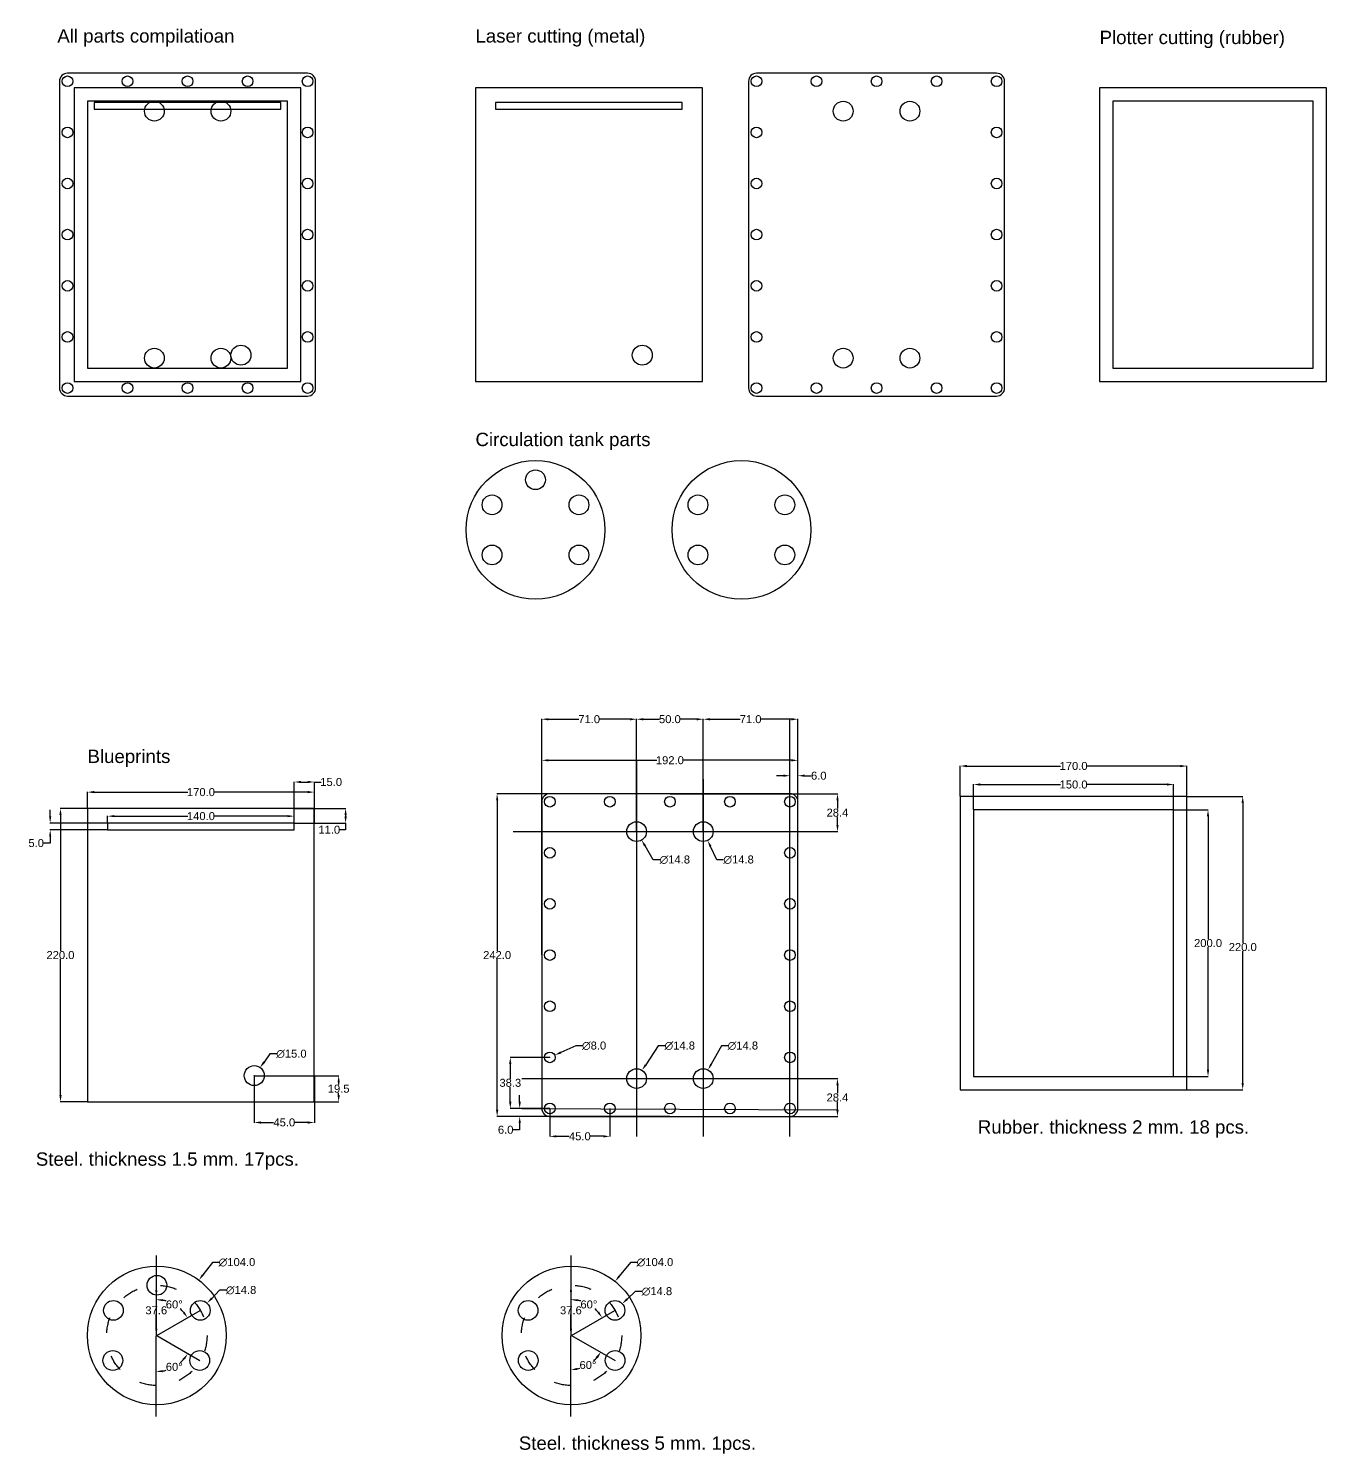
# Model space of a CAD drawing. Header units: inches. Extents: x 222 to 1195, y -660 to 410.
import ezdxf

# ---------------------------------------------------------------- set-up
doc = ezdxf.new("R2010")
doc.units = ezdxf.units.IN
doc.header["$MEASUREMENT"] = 0
doc.linetypes.add('ACAD_ISO03W100', pattern=[30, 12, -18])
doc.layers.add('main lines', color=7, linetype='Continuous', lineweight=30)
doc.layers.add('punk', color=7, linetype='ACAD_ISO03W100')
doc.styles.add('Annotative', font='Arial.ttf')
doc.styles.get("Standard").update_dxf_attribs({"font": 'Arial.ttf', "height": 0.5})
doc.dimstyles.get("Standard").update_dxf_attribs({"dimtxt": 6, "dimasz": 5, "dimexe": 0.18, "dimexo": 0.0625, "dimgap": 0.09, "dimtad": 0, "dimtih": 1, "dimtoh": 1, "dimdec": 1, "dimzin": 0, "dimdsep": 46, "dimtxsty": 'Annotative', "dimcen": 0.09, "dimadec": 0, "dimazin": 0, "dimtfac": 1, "dimtdec": 1, "dimtofl": 0, "dimtmove": 0, "dimatfit": 3, "dimfxl": 1, "dimtfillclr": 256, "dimtolj": 1, "dimtzin": 0, "dimarcsym": 0})

# ---------------------------------------------------------------- blocks, each defined once
blk = doc.blocks.new('*D33')
at = {"color": 0, "lineweight": -2, "transparency": 16777216}
for p, q in [((317.8, -532.3), (317.2, -532.3)), ((317.4, -537.3), (317.4, -548)), ((317.4, -564.9), (317.4, -554.2)), ((317.8, -569.9), (317.2, -569.9))]:
    blk.add_line(p, q, dxfattribs=at)
at = {"color": 0, "transparency": 16777216}
for points in [[(316.6, -537.3), (318.3, -537.3), (317.4, -532.3)], [(316.6, -564.9), (318.3, -564.9), (317.4, -569.9)]]:
    blk.add_solid(points, dxfattribs=at)
at = {"layer": 'Defpoints', "color": 0, "transparency": 16777216}
for p in [(317.9, -532.3), (317.4, -569.9), (317.9, -569.9)]:
    blk.add_point(p, dxfattribs=at)
at = {"color": 0, "transparency": 16777216, "insert": (317.4, -551.1), "char_height": 6, "attachment_point": 5, "style": 'Annotative'}
blk.add_mtext('\\A1;37.6', dxfattribs=at)
blk = doc.blocks.new('*D34')
at = {"color": 0, "lineweight": -2, "transparency": 16777216}
for start, end in [(73.8122, 79.2923), (40.5273, 48.5293)]:
    blk.add_arc((317.2, -570.3), 27.3, start, end, dxfattribs=at)
at = {"color": 0, "transparency": 16777216}
for points in [[(322.2, -544.3), (322.4, -542.7), (317.3, -543)], [(338.6, -552.1), (337.3, -553), (340.8, -556.6)]]:
    blk.add_solid(points, dxfattribs=at)
at = {"layer": 'Defpoints', "color": 0, "transparency": 16777216}
for p in [(317.4, -510.1), (334.8, -549.4), (350.4, -551.1), (317.9, -569.9), (317, -630.8)]:
    blk.add_point(p, dxfattribs=at)
at = {"color": 0, "transparency": 16777216, "insert": (330.9, -546.7), "char_height": 6, "attachment_point": 5, "style": 'Annotative'}
blk.add_mtext('\\A1;60°', dxfattribs=at)
blk = doc.blocks.new('*D41')
at = {"color": 0, "lineweight": -2, "transparency": 16777216}
for p, q in [((628.6, -532.3), (628.1, -532.3)), ((628.2, -537.3), (628.2, -548)), ((628.2, -564.9), (628.2, -554.2)), ((628.6, -569.9), (628.1, -569.9))]:
    blk.add_line(p, q, dxfattribs=at)
at = {"color": 0, "transparency": 16777216}
for points in [[(627.4, -537.3), (629.1, -537.3), (628.2, -532.3)], [(627.4, -564.9), (629.1, -564.9), (628.2, -569.9)]]:
    blk.add_solid(points, dxfattribs=at)
at = {"layer": 'Defpoints', "color": 0, "transparency": 16777216}
for p in [(628.7, -532.3), (628.2, -569.9), (628.7, -569.9)]:
    blk.add_point(p, dxfattribs=at)
at = {"color": 0, "transparency": 16777216, "insert": (628.2, -551.1), "char_height": 6, "attachment_point": 5, "style": 'Annotative'}
blk.add_mtext('\\A1;37.6', dxfattribs=at)
blk = doc.blocks.new('*D42')
at = {"color": 0, "lineweight": -2, "transparency": 16777216}
for start, end in [(73.8122, 79.2923), (40.5273, 48.5293)]:
    blk.add_arc((628, -570.3), 27.3, start, end, dxfattribs=at)
at = {"color": 0, "transparency": 16777216}
for points in [[(633, -544.3), (633.2, -542.7), (628.1, -543)], [(649.4, -552.1), (648.1, -553), (651.6, -556.6)]]:
    blk.add_solid(points, dxfattribs=at)
at = {"layer": 'Defpoints', "color": 0, "transparency": 16777216}
for p in [(628.2, -510.1), (645.6, -549.4), (661.3, -551.1), (628.7, -569.9), (627.9, -630.8)]:
    blk.add_point(p, dxfattribs=at)
at = {"color": 0, "transparency": 16777216, "insert": (641.7, -546.7), "char_height": 6, "attachment_point": 5, "style": 'Annotative'}
blk.add_mtext('\\A1;60°', dxfattribs=at)
blk = doc.blocks.new('*D43')
at = {"color": 0, "lineweight": -2, "transparency": 16777216}
for p, q in [((672.8, -515.1), (664.4, -525.5)), ((677.8, -515.1), (672.8, -515.1)), ((628.6, -569.9), (628.8, -569.9)), ((628.7, -570), (628.7, -569.8))]:
    blk.add_line(p, q, dxfattribs=at)
at = {"color": 0, "transparency": 16777216}
blk.add_solid([(663.8, -525), (665.1, -526), (661.3, -529.4)], dxfattribs=at)
at = {"layer": 'Defpoints', "color": 0, "transparency": 16777216}
for p in [(661.3, -529.4), (596.1, -610.4)]:
    blk.add_point(p, dxfattribs=at)
at = {"color": 0, "transparency": 16777216, "insert": (691.2, -515.1), "char_height": 6, "attachment_point": 5, "style": 'Annotative'}
blk.add_mtext('\\A1;∅104.0', dxfattribs=at)
blk = doc.blocks.new('*D44')
at = {"color": 0, "lineweight": -2, "transparency": 16777216}
for p, q in [((676.5, -536.9), (670.3, -542.7)), ((681.5, -536.9), (676.5, -536.9)), ((661.2, -551.1), (661.3, -551.1)), ((661.3, -551.2), (661.3, -551))]:
    blk.add_line(p, q, dxfattribs=at)
at = {"color": 0, "transparency": 16777216}
blk.add_solid([(669.8, -542), (670.9, -543.3), (666.7, -546.1)], dxfattribs=at)
at = {"layer": 'Defpoints', "color": 0, "transparency": 16777216}
for p in [(655.8, -556.1), (666.7, -546.1)]:
    blk.add_point(p, dxfattribs=at)
at = {"color": 0, "transparency": 16777216, "insert": (692.7, -536.9), "char_height": 6, "attachment_point": 5, "style": 'Annotative'}
blk.add_mtext('\\A1;∅14.8', dxfattribs=at)
blk = doc.blocks.new('*D45')
at = {"color": 0, "lineweight": -2, "transparency": 16777216}
for p, q in [((359.5, -515.1), (352.4, -524.5)), ((364.5, -515.1), (359.5, -515.1)), ((317.8, -569.9), (318, -569.9)), ((317.9, -570), (317.9, -569.8))]:
    blk.add_line(p, q, dxfattribs=at)
at = {"color": 0, "transparency": 16777216}
blk.add_solid([(351.7, -524), (353, -525), (349.3, -528.5)], dxfattribs=at)
at = {"layer": 'Defpoints', "color": 0, "transparency": 16777216}
for p in [(349.3, -528.5), (286.4, -611.3)]:
    blk.add_point(p, dxfattribs=at)
at = {"color": 0, "transparency": 16777216, "insert": (377.9, -515.1), "char_height": 6, "attachment_point": 5, "style": 'Annotative'}
blk.add_mtext('\\A1;∅104.0', dxfattribs=at)
blk = doc.blocks.new('*D46')
at = {"color": 0, "lineweight": -2, "transparency": 16777216}
for p, q in [((364.9, -536), (359, -542.1)), ((369.9, -536), (364.9, -536)), ((350.3, -551.1), (350.5, -551.1)), ((350.4, -551.2), (350.4, -551))]:
    blk.add_line(p, q, dxfattribs=at)
at = {"color": 0, "transparency": 16777216}
blk.add_solid([(358.4, -541.5), (359.6, -542.7), (355.5, -545.7)], dxfattribs=at)
at = {"layer": 'Defpoints', "color": 0, "transparency": 16777216}
for p in [(355.5, -545.7), (345.3, -556.5)]:
    blk.add_point(p, dxfattribs=at)
at = {"color": 0, "transparency": 16777216, "insert": (381, -536), "char_height": 6, "attachment_point": 5, "style": 'Annotative'}
blk.add_mtext('\\A1;∅14.8', dxfattribs=at)
blk = doc.blocks.new('*D49')
at = {"color": 0, "lineweight": -2, "transparency": 16777216}
for p, q in [((265.9, -174.6), (265.9, -162.3)), ((270.9, -162.5), (341, -162.5)), ((430.9, -162.5), (360.8, -162.5)), ((435.9, -174.6), (435.9, -162.3))]:
    blk.add_line(p, q, dxfattribs=at)
at = {"color": 0, "transparency": 16777216}
for points in [[(270.9, -161.6), (270.9, -163.3), (265.9, -162.5)], [(430.9, -161.6), (430.9, -163.3), (435.9, -162.5)]]:
    blk.add_solid(points, dxfattribs=at)
at = {"layer": 'Defpoints', "color": 0, "transparency": 16777216}
for p in [(435.9, -162.5), (265.9, -174.7), (435.9, -174.7)]:
    blk.add_point(p, dxfattribs=at)
at = {"color": 0, "transparency": 16777216, "insert": (350.9, -162.5), "char_height": 6, "attachment_point": 5, "style": 'Annotative'}
blk.add_mtext('\\A1;170.0', dxfattribs=at)
blk = doc.blocks.new('*D50')
at = {"color": 0, "lineweight": -2, "transparency": 16777216}
for p, q in [((265.8, -174.7), (245.5, -174.7)), ((245.6, -179.7), (245.6, -281.5)), ((245.6, -389.7), (245.6, -287.8)), ((265.8, -394.7), (245.5, -394.7))]:
    blk.add_line(p, q, dxfattribs=at)
at = {"color": 0, "transparency": 16777216}
for points in [[(244.8, -179.7), (246.5, -179.7), (245.6, -174.7)], [(244.8, -389.7), (246.5, -389.7), (245.6, -394.7)]]:
    blk.add_solid(points, dxfattribs=at)
at = {"layer": 'Defpoints', "color": 0, "transparency": 16777216}
for p in [(245.6, -174.7), (265.9, -174.7), (265.9, -394.7)]:
    blk.add_point(p, dxfattribs=at)
at = {"color": 0, "transparency": 16777216, "insert": (245.6, -284.7), "char_height": 6, "attachment_point": 5, "style": 'Annotative'}
blk.add_mtext('\\A1;220.0', dxfattribs=at)
blk = doc.blocks.new('*D51')
at = {"color": 0, "lineweight": -2, "transparency": 16777216}
for p, q in [((280.9, -185.6), (280.9, -180.3)), ((285.9, -180.5), (341, -180.5)), ((415.9, -180.5), (360.8, -180.5)), ((420.9, -185.6), (420.9, -180.3))]:
    blk.add_line(p, q, dxfattribs=at)
at = {"color": 0, "transparency": 16777216}
for points in [[(285.9, -179.7), (285.9, -181.3), (280.9, -180.5)], [(415.9, -179.7), (415.9, -181.3), (420.9, -180.5)]]:
    blk.add_solid(points, dxfattribs=at)
at = {"layer": 'Defpoints', "color": 0, "transparency": 16777216}
for p in [(420.9, -180.5), (280.9, -185.7), (420.9, -185.7)]:
    blk.add_point(p, dxfattribs=at)
at = {"color": 0, "transparency": 16777216, "insert": (350.9, -180.5), "char_height": 6, "attachment_point": 5, "style": 'Annotative'}
blk.add_mtext('\\A1;140.0', dxfattribs=at)
blk = doc.blocks.new('*D52')
at = {"color": 0, "lineweight": -2, "transparency": 16777216}
for p, q in [((237.9, -180.7), (237.9, -175.7)), ((280.8, -185.7), (237.7, -185.7)), ((280.8, -190.7), (237.7, -190.7)), ((237.9, -200.7), (232.9, -200.7)), ((237.9, -195.7), (237.9, -200.7))]:
    blk.add_line(p, q, dxfattribs=at)
at = {"color": 0, "transparency": 16777216}
for points in [[(237.1, -180.7), (238.7, -180.7), (237.9, -185.7)], [(237.1, -195.7), (238.7, -195.7), (237.9, -190.7)]]:
    blk.add_solid(points, dxfattribs=at)
at = {"layer": 'Defpoints', "color": 0, "transparency": 16777216}
for p in [(237.9, -190.7), (280.9, -185.7), (280.9, -190.7)]:
    blk.add_point(p, dxfattribs=at)
at = {"color": 0, "transparency": 16777216, "insert": (227.4, -200.7), "char_height": 6, "attachment_point": 5, "style": 'Annotative'}
blk.add_mtext('\\A1;5.0', dxfattribs=at)
blk = doc.blocks.new('*D53')
at = {"color": 0, "lineweight": -2, "transparency": 16777216}
for p, q in [((420.9, -185.6), (420.9, -154.7)), ((425.9, -154.9), (430.9, -154.9)), ((435.9, -185.6), (435.9, -154.7)), ((435.9, -154.9), (440.9, -154.9))]:
    blk.add_line(p, q, dxfattribs=at)
at = {"color": 0, "transparency": 16777216}
for points in [[(425.9, -154), (425.9, -155.7), (420.9, -154.9)], [(430.9, -154), (430.9, -155.7), (435.9, -154.9)]]:
    blk.add_solid(points, dxfattribs=at)
at = {"layer": 'Defpoints', "color": 0, "transparency": 16777216}
for p in [(435.9, -154.9), (420.9, -185.7), (435.9, -185.7)]:
    blk.add_point(p, dxfattribs=at)
at = {"color": 0, "transparency": 16777216, "insert": (448.5, -154.9), "char_height": 6, "attachment_point": 5, "style": 'Annotative'}
blk.add_mtext('\\A1;15.0', dxfattribs=at)
blk = doc.blocks.new('*D54')
at = {"color": 0, "lineweight": -2, "transparency": 16777216}
for p, q in [((420.9, -174.7), (459.5, -174.7)), ((459.3, -179.7), (459.3, -180.7)), ((420.9, -185.7), (459.5, -185.7)), ((459.3, -190.7), (454.3, -190.7)), ((459.3, -185.7), (459.3, -190.7))]:
    blk.add_line(p, q, dxfattribs=at)
at = {"color": 0, "transparency": 16777216}
for points in [[(458.5, -179.7), (460.2, -179.7), (459.3, -174.7)], [(458.5, -180.7), (460.2, -180.7), (459.3, -185.7)]]:
    blk.add_solid(points, dxfattribs=at)
at = {"layer": 'Defpoints', "color": 0, "transparency": 16777216}
for p in [(420.9, -174.7), (420.9, -185.7), (459.3, -185.7)]:
    blk.add_point(p, dxfattribs=at)
at = {"color": 0, "transparency": 16777216, "insert": (447.1, -190.7), "char_height": 6, "attachment_point": 5, "style": 'Annotative'}
blk.add_mtext('\\A1;11.0', dxfattribs=at)
blk = doc.blocks.new('*D55')
at = {"color": 0, "lineweight": -2, "transparency": 16777216}
for p, q in [((402.6, -358.8), (398.2, -364.9)), ((407.6, -358.8), (402.6, -358.8)), ((390.8, -375.1), (391, -375.1)), ((390.9, -375.2), (390.9, -375))]:
    blk.add_line(p, q, dxfattribs=at)
at = {"color": 0, "transparency": 16777216}
blk.add_solid([(397.5, -364.4), (398.9, -365.4), (395.3, -369)], dxfattribs=at)
at = {"layer": 'Defpoints', "color": 0, "transparency": 16777216}
for p in [(395.3, -369), (386.5, -381.2)]:
    blk.add_point(p, dxfattribs=at)
at = {"color": 0, "transparency": 16777216, "insert": (418.7, -358.8), "char_height": 6, "attachment_point": 5, "style": 'Annotative'}
blk.add_mtext('\\A1;∅15.0', dxfattribs=at)
blk = doc.blocks.new('*D56')
at = {"color": 0, "lineweight": -2, "transparency": 16777216}
for p, q in [((390.9, -375.2), (454.3, -375.2)), ((454.1, -380.2), (454.1, -381.8)), ((390.9, -394.7), (454.3, -394.7)), ((454.1, -389.7), (454.1, -388))]:
    blk.add_line(p, q, dxfattribs=at)
at = {"color": 0, "transparency": 16777216}
for points in [[(453.3, -380.2), (455, -380.2), (454.1, -375.2)], [(453.3, -389.7), (455, -389.7), (454.1, -394.7)]]:
    blk.add_solid(points, dxfattribs=at)
at = {"layer": 'Defpoints', "color": 0, "transparency": 16777216}
for p in [(390.9, -375.2), (390.9, -394.7), (454.1, -394.7)]:
    blk.add_point(p, dxfattribs=at)
at = {"color": 0, "transparency": 16777216, "insert": (454.1, -384.9), "char_height": 6, "attachment_point": 5, "style": 'Annotative'}
blk.add_mtext('\\A1;19.5', dxfattribs=at)
blk = doc.blocks.new('*D57')
at = {"color": 0, "lineweight": -2, "transparency": 16777216}
for p, q in [((390.9, -375.2), (390.9, -410.4)), ((435.9, -375.2), (435.9, -410.4)), ((395.9, -410.2), (405.4, -410.2)), ((430.9, -410.2), (421.4, -410.2))]:
    blk.add_line(p, q, dxfattribs=at)
at = {"color": 0, "transparency": 16777216}
for points in [[(395.9, -409.4), (395.9, -411.1), (390.9, -410.2)], [(430.9, -409.4), (430.9, -411.1), (435.9, -410.2)]]:
    blk.add_solid(points, dxfattribs=at)
at = {"layer": 'Defpoints', "color": 0, "transparency": 16777216}
for p in [(390.9, -375.2), (435.9, -375.2), (435.9, -410.2)]:
    blk.add_point(p, dxfattribs=at)
at = {"color": 0, "transparency": 16777216, "insert": (413.4, -410.2), "char_height": 6, "attachment_point": 5, "style": 'Annotative'}
blk.add_mtext('\\A1;45.0', dxfattribs=at)
blk = doc.blocks.new('*D58')
at = {"color": 0, "lineweight": -2, "transparency": 16777216}
for p, q in [((606.4, -284.6), (606.4, -138.5)), ((611.4, -138.6), (692.5, -138.6)), ((793.4, -138.6), (712.3, -138.6)), ((798.4, -284.6), (798.4, -138.5))]:
    blk.add_line(p, q, dxfattribs=at)
at = {"color": 0, "transparency": 16777216}
for points in [[(611.4, -137.8), (611.4, -139.5), (606.4, -138.6)], [(793.4, -137.8), (793.4, -139.5), (798.4, -138.6)]]:
    blk.add_solid(points, dxfattribs=at)
at = {"layer": 'Defpoints', "color": 0, "transparency": 16777216}
for p in [(798.4, -138.6), (606.4, -284.7), (798.4, -284.7)]:
    blk.add_point(p, dxfattribs=at)
at = {"color": 0, "transparency": 16777216, "insert": (702.4, -138.6), "char_height": 6, "attachment_point": 5, "style": 'Annotative'}
blk.add_mtext('\\A1;192.0', dxfattribs=at)
blk = doc.blocks.new('*D59')
at = {"color": 0, "lineweight": -2, "transparency": 16777216}
for p, q in [((702.4, -163.7), (572.7, -163.7)), ((572.9, -168.7), (572.9, -281.5)), ((572.9, -400.7), (572.9, -287.8)), ((702.4, -405.7), (572.7, -405.7))]:
    blk.add_line(p, q, dxfattribs=at)
at = {"color": 0, "transparency": 16777216}
for points in [[(572.1, -168.7), (573.8, -168.7), (572.9, -163.7)], [(572.1, -400.7), (573.8, -400.7), (572.9, -405.7)]]:
    blk.add_solid(points, dxfattribs=at)
at = {"layer": 'Defpoints', "color": 0, "transparency": 16777216}
for p in [(572.9, -163.7), (702.4, -163.7), (702.4, -405.7)]:
    blk.add_point(p, dxfattribs=at)
at = {"color": 0, "transparency": 16777216, "insert": (572.9, -284.7), "char_height": 6, "attachment_point": 5, "style": 'Annotative'}
blk.add_mtext('\\A1;242.0', dxfattribs=at)
blk = doc.blocks.new('*D60')
at = {"color": 0, "lineweight": -2, "transparency": 16777216}
for p, q in [((693.7, -352.7), (684.3, -366.9)), ((698.7, -352.7), (693.7, -352.7)), ((677.4, -377.4), (677.4, -377.2)), ((677.4, -377.3), (677.5, -377.3))]:
    blk.add_line(p, q, dxfattribs=at)
at = {"color": 0, "transparency": 16777216}
blk.add_solid([(683.6, -366.5), (685, -367.4), (681.5, -371.1)], dxfattribs=at)
at = {"layer": 'Defpoints', "color": 0, "transparency": 16777216}
for p in [(681.5, -371.1), (673.4, -383.4)]:
    blk.add_point(p, dxfattribs=at)
at = {"color": 0, "transparency": 16777216, "insert": (709.8, -352.7), "char_height": 6, "attachment_point": 5, "style": 'Annotative'}
blk.add_mtext('\\A1;∅14.8', dxfattribs=at)
blk = doc.blocks.new('*D61')
at = {"color": 0, "lineweight": -2, "transparency": 16777216}
for p, q in [((702.5, -163.7), (828.2, -163.7)), ((828, -168.7), (828, -174.7)), ((828, -187.1), (828, -181)), ((702.5, -192.1), (828.2, -192.1))]:
    blk.add_line(p, q, dxfattribs=at)
at = {"color": 0, "transparency": 16777216}
for points in [[(827.2, -168.7), (828.9, -168.7), (828, -163.7)], [(827.2, -187.1), (828.9, -187.1), (828, -192.1)]]:
    blk.add_solid(points, dxfattribs=at)
at = {"layer": 'Defpoints', "color": 0, "transparency": 16777216}
for p in [(702.4, -163.7), (702.4, -192.1), (828, -192.1)]:
    blk.add_point(p, dxfattribs=at)
at = {"color": 0, "transparency": 16777216, "insert": (828, -177.9), "char_height": 6, "attachment_point": 5, "style": 'Annotative'}
blk.add_mtext('\\A1;28.4', dxfattribs=at)
blk = doc.blocks.new('*D62')
at = {"color": 0, "lineweight": -2, "transparency": 16777216}
for p, q in [((727.5, -377.3), (828.2, -377.3)), ((828, -382.3), (828, -388.3)), ((828, -400.7), (828, -394.6)), ((727.5, -405.7), (828.2, -405.7))]:
    blk.add_line(p, q, dxfattribs=at)
at = {"color": 0, "transparency": 16777216}
for points in [[(827.2, -382.3), (828.9, -382.3), (828, -377.3)], [(827.2, -400.7), (828.9, -400.7), (828, -405.7)]]:
    blk.add_solid(points, dxfattribs=at)
at = {"layer": 'Defpoints', "color": 0, "transparency": 16777216}
for p in [(727.4, -377.3), (727.4, -405.7), (828, -405.7)]:
    blk.add_point(p, dxfattribs=at)
at = {"color": 0, "transparency": 16777216, "insert": (828, -391.5), "char_height": 6, "attachment_point": 5, "style": 'Annotative'}
blk.add_mtext('\\A1;28.4', dxfattribs=at)
blk = doc.blocks.new('*D63')
at = {"color": 0, "lineweight": -2, "transparency": 16777216}
for p, q in [((727.4, -192), (727.4, -107.6)), ((732.4, -107.8), (755.1, -107.8)), ((793.4, -107.8), (770.8, -107.8)), ((798.4, -192), (798.4, -107.6))]:
    blk.add_line(p, q, dxfattribs=at)
at = {"color": 0, "transparency": 16777216}
for points in [[(732.4, -107), (732.4, -108.7), (727.4, -107.8)], [(793.4, -107), (793.4, -108.7), (798.4, -107.8)]]:
    blk.add_solid(points, dxfattribs=at)
at = {"layer": 'Defpoints', "color": 0, "transparency": 16777216}
for p in [(798.4, -107.8), (727.4, -192.1), (798.4, -192.1)]:
    blk.add_point(p, dxfattribs=at)
at = {"color": 0, "transparency": 16777216, "insert": (762.9, -107.8), "char_height": 6, "attachment_point": 5, "style": 'Annotative'}
blk.add_mtext('\\A1;71.0', dxfattribs=at)
blk = doc.blocks.new('*D64')
at = {"color": 0, "lineweight": -2, "transparency": 16777216}
for p, q in [((677.4, -192), (677.4, -107.6)), ((682.4, -107.8), (694.6, -107.8)), ((722.4, -107.8), (710.3, -107.8)), ((727.4, -192), (727.4, -107.6))]:
    blk.add_line(p, q, dxfattribs=at)
at = {"color": 0, "transparency": 16777216}
for points in [[(682.4, -107), (682.4, -108.7), (677.4, -107.8)], [(722.4, -107), (722.4, -108.7), (727.4, -107.8)]]:
    blk.add_solid(points, dxfattribs=at)
at = {"layer": 'Defpoints', "color": 0, "transparency": 16777216}
for p in [(727.4, -107.8), (677.4, -192.1), (727.4, -192.1)]:
    blk.add_point(p, dxfattribs=at)
at = {"color": 0, "transparency": 16777216, "insert": (702.4, -107.8), "char_height": 6, "attachment_point": 5, "style": 'Annotative'}
blk.add_mtext('\\A1;50.0', dxfattribs=at)
blk = doc.blocks.new('*D66')
at = {"color": 0, "lineweight": -2, "transparency": 16777216}
for p, q in [((606.4, -169.6), (606.4, -107.6)), ((611.4, -107.8), (634.1, -107.8)), ((672.4, -107.8), (649.8, -107.8)), ((677.4, -169.6), (677.4, -107.6))]:
    blk.add_line(p, q, dxfattribs=at)
at = {"color": 0, "transparency": 16777216}
for points in [[(611.4, -107), (611.4, -108.7), (606.4, -107.8)], [(672.4, -107), (672.4, -108.7), (677.4, -107.8)]]:
    blk.add_solid(points, dxfattribs=at)
at = {"layer": 'Defpoints', "color": 0, "transparency": 16777216}
for p in [(677.4, -107.8), (606.4, -169.7), (677.4, -169.7)]:
    blk.add_point(p, dxfattribs=at)
at = {"color": 0, "transparency": 16777216, "insert": (641.9, -107.8), "char_height": 6, "attachment_point": 5, "style": 'Annotative'}
blk.add_mtext('\\A1;71.0', dxfattribs=at)
blk = doc.blocks.new('*D67')
at = {"color": 0, "lineweight": -2, "transparency": 16777216}
for p, q in [((741, -352.7), (733.4, -366.4)), ((746, -352.7), (741, -352.7)), ((727.3, -377.3), (727.5, -377.3)), ((727.4, -377.4), (727.4, -377.2))]:
    blk.add_line(p, q, dxfattribs=at)
at = {"color": 0, "transparency": 16777216}
blk.add_solid([(732.7, -366), (734.1, -366.8), (731, -370.8)], dxfattribs=at)
at = {"layer": 'Defpoints', "color": 0, "transparency": 16777216}
for p in [(731, -370.8), (723.9, -383.8)]:
    blk.add_point(p, dxfattribs=at)
at = {"color": 0, "transparency": 16777216, "insert": (757.1, -352.7), "char_height": 6, "attachment_point": 5, "style": 'Annotative'}
blk.add_mtext('\\A1;∅14.8', dxfattribs=at)
blk = doc.blocks.new('*D68')
at = {"color": 0, "lineweight": -2, "transparency": 16777216}
for p, q in [((677.4, -192.2), (677.4, -192)), ((677.4, -192.1), (677.5, -192.1)), ((689.9, -213.2), (683.8, -202.7)), ((694.9, -213.2), (689.9, -213.2))]:
    blk.add_line(p, q, dxfattribs=at)
at = {"color": 0, "transparency": 16777216}
blk.add_solid([(684.5, -202.3), (683, -203.2), (681.2, -198.4)], dxfattribs=at)
at = {"layer": 'Defpoints', "color": 0, "transparency": 16777216}
for p in [(673.7, -185.7), (681.2, -198.4)]:
    blk.add_point(p, dxfattribs=at)
at = {"color": 0, "transparency": 16777216, "insert": (706.1, -213.2), "char_height": 6, "attachment_point": 5, "style": 'Annotative'}
blk.add_mtext('\\A1;∅14.8', dxfattribs=at)
blk = doc.blocks.new('*D69')
at = {"color": 0, "lineweight": -2, "transparency": 16777216}
for p, q in [((727.3, -192.1), (727.5, -192.1)), ((727.4, -192.2), (727.4, -192)), ((737.7, -213.2), (732.9, -203.2)), ((742.7, -213.2), (737.7, -213.2))]:
    blk.add_line(p, q, dxfattribs=at)
at = {"color": 0, "transparency": 16777216}
blk.add_solid([(733.6, -202.8), (732.1, -203.6), (730.7, -198.7)], dxfattribs=at)
at = {"layer": 'Defpoints', "color": 0, "transparency": 16777216}
for p in [(724.2, -185.4), (730.7, -198.7)]:
    blk.add_point(p, dxfattribs=at)
at = {"color": 0, "transparency": 16777216, "insert": (753.9, -213.2), "char_height": 6, "attachment_point": 5, "style": 'Annotative'}
blk.add_mtext('\\A1;∅14.8', dxfattribs=at)
blk = doc.blocks.new('*D70')
at = {"color": 0, "lineweight": -2, "transparency": 16777216}
for p, q in [((589.8, -394.7), (589.8, -389.7)), ((612.4, -399.7), (589.7, -399.7)), ((612.4, -405.7), (589.7, -405.7)), ((589.8, -415.7), (584.8, -415.7)), ((589.8, -410.7), (589.8, -415.7))]:
    blk.add_line(p, q, dxfattribs=at)
at = {"color": 0, "transparency": 16777216}
for points in [[(589, -394.7), (590.7, -394.7), (589.8, -399.7)], [(589, -410.7), (590.7, -410.7), (589.8, -405.7)]]:
    blk.add_solid(points, dxfattribs=at)
at = {"layer": 'Defpoints', "color": 0, "transparency": 16777216}
for p in [(589.8, -405.7), (612.4, -399.7), (612.4, -405.7)]:
    blk.add_point(p, dxfattribs=at)
at = {"color": 0, "transparency": 16777216, "insert": (579.3, -415.7), "char_height": 6, "attachment_point": 5, "style": 'Annotative'}
blk.add_mtext('\\A1;6.0', dxfattribs=at)
blk = doc.blocks.new('*D71')
at = {"color": 0, "lineweight": -2, "transparency": 16777216}
for p, q in [((787.4, -150.2), (782.4, -150.2)), ((792.4, -169.6), (792.4, -150)), ((798.4, -169.6), (798.4, -150)), ((803.4, -150.2), (808.4, -150.2))]:
    blk.add_line(p, q, dxfattribs=at)
at = {"color": 0, "transparency": 16777216}
for points in [[(787.4, -149.3), (787.4, -151), (792.4, -150.2)], [(803.4, -149.3), (803.4, -151), (798.4, -150.2)]]:
    blk.add_solid(points, dxfattribs=at)
at = {"layer": 'Defpoints', "color": 0, "transparency": 16777216}
for p in [(798.4, -150.2), (792.4, -169.7), (798.4, -169.7)]:
    blk.add_point(p, dxfattribs=at)
at = {"color": 0, "transparency": 16777216, "insert": (814, -150.2), "char_height": 6, "attachment_point": 5, "style": 'Annotative'}
blk.add_mtext('\\A1;6.0', dxfattribs=at)
blk = doc.blocks.new('*D72')
at = {"color": 0, "lineweight": -2, "transparency": 16777216}
for p, q in [((612.4, -399.7), (612.4, -420.8)), ((657.4, -399.7), (657.4, -420.8)), ((617.4, -420.6), (626.9, -420.6)), ((652.4, -420.6), (642.9, -420.6))]:
    blk.add_line(p, q, dxfattribs=at)
at = {"color": 0, "transparency": 16777216}
for points in [[(617.4, -419.8), (617.4, -421.5), (612.4, -420.6)], [(652.4, -419.8), (652.4, -421.5), (657.4, -420.6)]]:
    blk.add_solid(points, dxfattribs=at)
at = {"layer": 'Defpoints', "color": 0, "transparency": 16777216}
for p in [(612.4, -399.7), (657.4, -399.7), (657.4, -420.6)]:
    blk.add_point(p, dxfattribs=at)
at = {"color": 0, "transparency": 16777216, "insert": (634.9, -420.6), "char_height": 6, "attachment_point": 5, "style": 'Annotative'}
blk.add_mtext('\\A1;45.0', dxfattribs=at)
blk = doc.blocks.new('*D73')
at = {"color": 0, "lineweight": -2, "transparency": 16777216}
for p, q in [((612.4, -361.4), (582.6, -361.4)), ((582.8, -366.4), (582.8, -377.4)), ((582.8, -394.7), (582.8, -383.7)), ((612.4, -399.7), (582.6, -399.7))]:
    blk.add_line(p, q, dxfattribs=at)
at = {"color": 0, "transparency": 16777216}
for points in [[(581.9, -366.4), (583.6, -366.4), (582.8, -361.4)], [(581.9, -394.7), (583.6, -394.7), (582.8, -399.7)]]:
    blk.add_solid(points, dxfattribs=at)
at = {"layer": 'Defpoints', "color": 0, "transparency": 16777216}
for p in [(582.8, -361.4), (612.4, -361.4), (612.4, -399.7)]:
    blk.add_point(p, dxfattribs=at)
at = {"color": 0, "transparency": 16777216, "insert": (582.8, -380.5), "char_height": 6, "attachment_point": 5, "style": 'Annotative'}
blk.add_mtext('\\A1;38.3', dxfattribs=at)
blk = doc.blocks.new('*D74')
at = {"color": 0, "lineweight": -2, "transparency": 16777216}
for p, q in [((920, -165.6), (920, -142.8)), ((925, -142.9), (995.1, -142.9)), ((1085, -142.9), (1014.9, -142.9)), ((1090, -165.6), (1090, -142.8))]:
    blk.add_line(p, q, dxfattribs=at)
at = {"color": 0, "transparency": 16777216}
for points in [[(925, -142.1), (925, -143.8), (920, -142.9)], [(1085, -142.1), (1085, -143.8), (1090, -142.9)]]:
    blk.add_solid(points, dxfattribs=at)
at = {"layer": 'Defpoints', "color": 0, "transparency": 16777216}
for p in [(1090, -142.9), (920, -165.7), (1090, -165.7)]:
    blk.add_point(p, dxfattribs=at)
at = {"color": 0, "transparency": 16777216, "insert": (1005, -142.9), "char_height": 6, "attachment_point": 5, "style": 'Annotative'}
blk.add_mtext('\\A1;170.0', dxfattribs=at)
blk = doc.blocks.new('*D75')
at = {"color": 0, "lineweight": -2, "transparency": 16777216}
for p, q in [((930, -175.6), (930, -156.6)), ((935, -156.8), (995.1, -156.8)), ((1075, -156.8), (1014.9, -156.8)), ((1080, -175.6), (1080, -156.6))]:
    blk.add_line(p, q, dxfattribs=at)
at = {"color": 0, "transparency": 16777216}
for points in [[(935, -155.9), (935, -157.6), (930, -156.8)], [(1075, -155.9), (1075, -157.6), (1080, -156.8)]]:
    blk.add_solid(points, dxfattribs=at)
at = {"layer": 'Defpoints', "color": 0, "transparency": 16777216}
for p in [(1080, -156.8), (930, -175.7), (1080, -175.7)]:
    blk.add_point(p, dxfattribs=at)
at = {"color": 0, "transparency": 16777216, "insert": (1005, -156.8), "char_height": 6, "attachment_point": 5, "style": 'Annotative'}
blk.add_mtext('\\A1;150.0', dxfattribs=at)
blk = doc.blocks.new('*D76')
at = {"color": 0, "lineweight": -2, "transparency": 16777216}
for p, q in [((1090.1, -165.7), (1131.9, -165.7)), ((1131.8, -170.7), (1131.8, -275.6)), ((1131.8, -380.7), (1131.8, -281.8)), ((1090.1, -385.7), (1131.9, -385.7))]:
    blk.add_line(p, q, dxfattribs=at)
at = {"color": 0, "transparency": 16777216}
for points in [[(1130.9, -170.7), (1132.6, -170.7), (1131.8, -165.7)], [(1130.9, -380.7), (1132.6, -380.7), (1131.8, -385.7)]]:
    blk.add_solid(points, dxfattribs=at)
at = {"layer": 'Defpoints', "color": 0, "transparency": 16777216}
for p in [(1090, -165.7), (1090, -385.7), (1131.8, -385.7)]:
    blk.add_point(p, dxfattribs=at)
at = {"color": 0, "transparency": 16777216, "insert": (1131.8, -278.7), "char_height": 6, "attachment_point": 5, "style": 'Annotative'}
blk.add_mtext('\\A1;220.0', dxfattribs=at)
blk = doc.blocks.new('*D77')
at = {"color": 0, "lineweight": -2, "transparency": 16777216}
for p, q in [((1080.1, -175.7), (1105.9, -175.7)), ((1105.8, -180.7), (1105.8, -272.5)), ((1105.8, -370.7), (1105.8, -278.8)), ((1080.1, -375.7), (1105.9, -375.7))]:
    blk.add_line(p, q, dxfattribs=at)
at = {"color": 0, "transparency": 16777216}
for points in [[(1104.9, -180.7), (1106.6, -180.7), (1105.8, -175.7)], [(1104.9, -370.7), (1106.6, -370.7), (1105.8, -375.7)]]:
    blk.add_solid(points, dxfattribs=at)
at = {"layer": 'Defpoints', "color": 0, "transparency": 16777216}
for p in [(1080, -175.7), (1080, -375.7), (1105.8, -375.7)]:
    blk.add_point(p, dxfattribs=at)
at = {"color": 0, "transparency": 16777216, "insert": (1105.8, -275.7), "char_height": 6, "attachment_point": 5, "style": 'Annotative'}
blk.add_mtext('\\A1;200.0', dxfattribs=at)
blk = doc.blocks.new('*D81')
at = {"color": 0, "lineweight": -2, "transparency": 16777216}
for p, q in [((631.8, -352.7), (620.6, -357.7)), ((636.8, -352.7), (631.8, -352.7)), ((612.3, -361.4), (612.5, -361.4)), ((612.4, -361.5), (612.4, -361.3))]:
    blk.add_line(p, q, dxfattribs=at)
at = {"color": 0, "transparency": 16777216}
blk.add_solid([(620.3, -356.9), (621, -358.5), (616.1, -359.7)], dxfattribs=at)
at = {"layer": 'Defpoints', "color": 0, "transparency": 16777216}
for p in [(608.8, -363), (616.1, -359.7)]:
    blk.add_point(p, dxfattribs=at)
at = {"color": 0, "transparency": 16777216, "insert": (645.6, -352.7), "char_height": 6, "attachment_point": 5, "style": 'Annotative'}
blk.add_mtext('\\A1;∅8.0', dxfattribs=at)
blk = doc.blocks.new('*D82')
at = {"color": 0, "lineweight": -2, "transparency": 16777216}
for start, end in [(311.0704, 319.2582), (280.2096, 286.039)]:
    blk.add_arc((317.2, -569.5), 27.6, start, end, dxfattribs=at)
at = {"color": 0, "transparency": 16777216}
for points in [[(337.5, -587.1), (338.8, -588), (341.1, -583.5)], [(322.2, -597.5), (322.1, -595.9), (317.1, -597.1)]]:
    blk.add_solid(points, dxfattribs=at)
at = {"layer": 'Defpoints', "color": 0, "transparency": 16777216}
for p in [(317.4, -510.1), (317.9, -569.9), (326.6, -595.5), (350, -588.7), (317, -630.8)]:
    blk.add_point(p, dxfattribs=at)
at = {"color": 0, "transparency": 16777216, "insert": (330.9, -593.5), "char_height": 6, "attachment_point": 5, "style": 'Annotative'}
blk.add_mtext('\\A1;60°', dxfattribs=at)
blk = doc.blocks.new('*D83')
at = {"color": 0, "lineweight": -2, "transparency": 16777216}
for start, end in [(311.8277, 319.0478), (280.8403, 285.437)]:
    blk.add_arc((628, -569.5), 26, start, end, dxfattribs=at)
at = {"color": 0, "transparency": 16777216}
for points in [[(647, -586.1), (648.4, -587.1), (650.6, -582.5)], [(633, -595.9), (632.9, -594.3), (628, -595.6)]]:
    blk.add_solid(points, dxfattribs=at)
at = {"layer": 'Defpoints', "color": 0, "transparency": 16777216}
for p in [(628.2, -510.1), (628.7, -569.9), (636.9, -594), (661.3, -588.7), (627.9, -630.8)]:
    blk.add_point(p, dxfattribs=at)
at = {"color": 0, "transparency": 16777216, "insert": (641, -592.1), "char_height": 6, "attachment_point": 5, "style": 'Annotative'}
blk.add_mtext('\\A1;60°', dxfattribs=at)

msp = doc.modelspace()

# ---------------------------------------------------------------- linework, layer by layer
for p, q in [((792.43, -420.63), (792.43, -108.2)), ((677.44, -138.64), (677.44, -420.63)), ((727.43, -152.69), (727.43, -420.63)), ((585.03, -192.07), (828.03, -192.07)), ((591.45, -377.27), (828.03, -377.27)), ((591.45, -399.67), (828.03, -400.67)), ((317.42, -510.07), (317.04, -630.76)), ((628.24, -510.07), (627.86, -630.76)), ((317.88, -569.9), (350.44, -551.1)), ((628.69, -569.9), (661.26, -551.1)), ((317.88, -569.9), (349.98, -588.7)), ((628.69, -569.9), (661.28, -588.66))]:
    msp.add_line(p, q)
for points in [[(250.88, 134.57), (430.88, 134.57, 0.4142136), (436.88, 140.57), (436.88, 370.57, 0.4142136), (430.88, 376.57), (250.88, 376.57, 0.4142136), (244.88, 370.57), (244.88, 140.57, 0.4142136)], [(767.34, 134.57), (947.34, 134.57, 0.4142136), (953.34, 140.57), (953.34, 370.57, 0.4142136), (947.34, 376.57), (767.34, 376.57, 0.4142136), (761.34, 370.57), (761.34, 140.57, 0.4142136)]]:
    msp.add_lwpolyline(points, format="xyb", close=True)
for points in [[(255.88, 145.57), (425.88, 145.57), (425.88, 365.57), (255.88, 365.57)], [(556.73, 145.57), (726.73, 145.57), (726.73, 365.57), (556.73, 365.57)], [(1024.54, 145.57), (1194.54, 145.57), (1194.54, 365.57), (1024.54, 365.57)], [(265.88, 155.57), (415.88, 155.57), (415.88, 355.57), (265.88, 355.57)], [(270.88, 349.57), (410.88, 349.57), (410.88, 354.57), (270.88, 354.57)], [(571.73, 349.57), (711.73, 349.57), (711.73, 354.57), (571.73, 354.57)], [(1034.54, 155.57), (1184.54, 155.57), (1184.54, 355.57), (1034.54, 355.57)]]:
    msp.add_lwpolyline(points, close=True)
for centre, radius in [((250.88, 370.57), 4), ((295.88, 370.57), 4), ((340.88, 370.57), 4), ((385.88, 370.57), 4), ((430.88, 370.57), 4), ((767.34, 370.57), 4), ((812.34, 370.57), 4), ((857.34, 370.57), 4), ((902.34, 370.57), 4), ((947.34, 370.57), 4), ((315.97, 348.17), 7.4), ((365.88, 348.17), 7.4), ((832.3, 348.17), 7.4), ((882.34, 348.17), 7.4), ((250.88, 332.27), 4), ((430.88, 332.27), 4), ((767.34, 332.27), 4), ((947.34, 332.27), 4), ((250.88, 293.97), 4), ((430.88, 293.97), 4), ((767.34, 293.97), 4), ((947.34, 293.97), 4), ((250.88, 255.57), 4), ((430.88, 255.57), 4), ((767.34, 255.57), 4), ((947.34, 255.57), 4), ((250.88, 217.17), 4), ((430.88, 217.17), 4), ((767.34, 217.17), 4), ((947.34, 217.17), 4), ((250.88, 178.87), 4), ((430.88, 178.87), 4), ((767.34, 178.87), 4), ((947.34, 178.87), 4), ((380.88, 165.17), 7.5), ((681.73, 165.17), 7.5), ((315.97, 162.97), 7.4), ((365.88, 162.97), 7.4), ((832.3, 162.97), 7.4), ((882.34, 162.97), 7.4), ((250.88, 140.57), 4), ((295.88, 140.57), 4), ((340.88, 140.57), 4), ((385.88, 140.57), 4), ((430.88, 140.57), 4), ((767.34, 140.57), 4), ((812.34, 140.57), 4), ((857.34, 140.57), 4), ((902.34, 140.57), 4), ((947.34, 140.57), 4), ((601.67, 34.16), 52), ((755.99, 34.16), 52), ((601.67, 71.76), 7.4), ((569.11, 52.96), 7.4), ((634.24, 52.96), 7.4), ((723.43, 52.96), 7.4), ((788.56, 52.96), 7.4), ((569.11, 15.36), 7.4), ((634.24, 15.36), 7.4), ((723.43, 15.36), 7.4), ((788.56, 15.36), 7.4)]:
    msp.add_circle(centre, radius)
at = {"layer": 'main lines'}
msp.add_lwpolyline([(612.43, -405.67), (792.43, -405.67, 0.4142136), (798.43, -399.67), (798.43, -169.67, 0.4142136), (792.43, -163.67), (612.43, -163.67, 0.4142136), (606.43, -169.67), (606.43, -399.67, 0.4142136)], format="xyb", close=True, dxfattribs=at)
for points in [[(920, -385.67), (1090, -385.67), (1090, -165.67), (920, -165.67)], [(265.88, -394.67), (435.88, -394.67), (435.88, -174.67), (265.88, -174.67)], [(930, -375.67), (1080, -375.67), (1080, -175.67), (930, -175.67)], [(280.88, -190.67), (420.88, -190.67), (420.88, -185.67), (280.88, -185.67)]]:
    msp.add_lwpolyline(points, close=True, dxfattribs=at)
for centre, radius in [((612.43, -169.67), 4), ((657.43, -169.67), 4), ((702.43, -169.67), 4), ((747.43, -169.67), 4), ((792.43, -169.67), 4), ((677.44, -192.07), 7.4), ((727.43, -192.07), 7.4), ((612.43, -207.97), 4), ((792.43, -207.97), 4), ((612.43, -246.27), 4), ((792.43, -246.27), 4), ((612.43, -284.67), 4), ((792.43, -284.67), 4), ((612.43, -323.07), 4), ((792.43, -323.07), 4), ((612.43, -361.37), 4), ((792.43, -361.37), 4), ((390.88, -375.07), 7.5), ((677.44, -377.27), 7.4), ((727.43, -377.27), 7.4), ((612.43, -399.67), 4), ((657.43, -399.67), 4), ((702.43, -399.67), 4), ((747.43, -399.67), 4), ((792.43, -399.67), 4), ((317.88, -569.9), 52), ((628.69, -569.9), 52), ((317.88, -532.3), 7.4), ((285.31, -551.1), 7.4), ((350.44, -551.1), 7.4), ((596.13, -551.1), 7.4), ((661.26, -551.1), 7.4), ((284.86, -588.7), 7.4), ((349.98, -588.7), 7.4), ((596.22, -588.7), 7.4), ((661.35, -588.7), 7.4)]:
    msp.add_circle(centre, radius, dxfattribs=at)
at = {"layer": 'punk'}
for centre in [(317.88, -569.9), (628.69, -569.9)]:
    msp.add_circle(centre, 37.6, dxfattribs=at)

# ---------------------------------------------------------------- texts
at = {"char_height": 10, "attachment_point": 1}
for s, width, gutter_width, heights, insert in [('All parts compilatioan', 185.7246, 1, [0], (243.26, 409.6)), ('Laser cutting (metal)', 185.7246, 1, [0], (556.69, 409.6)), ('Plotter cutting (rubber)', 278.5604, 1, [17.38], (1024.5, 408.47)), ('Circulation tank parts', 185.7246, 1, [0], (556.69, 106.99)), ('Blueprints', 263.821, 2.5, [0.5], (265.88, -130.64)), ('Rubber. thickness 2 mm. 18 pcs.', 263.821, 2.5, [0.5], (933.23, -408.58)), ('Steel. thickness 1.5 mm. 17pcs.', 263.821, 2.5, [0.5], (227.17, -432.65)), ('Steel. thickness 5 mm. 1pcs.', 263.821, 2.5, [0.5], (589.18, -645.67))]:
    msp.add_mtext_dynamic_manual_height_columns(s, width=width, gutter_width=gutter_width, heights=heights, dxfattribs=dict(at, insert=insert))

# ---------------------------------------------------------------- dimensions: what is measured, and where the dimension line sits
for base, p1, p2, picture, middle in [((677.44, -107.82), (606.43, -169.67), (677.44, -169.67), '*D66', (641.94, -107.82)), ((727.43, -107.82), (677.44, -192.07), (727.43, -192.07), '*D64', (702.44, -107.82)), ((798.43, -107.82), (727.43, -192.07), (798.43, -192.07), '*D63', (762.93, -107.82)), ((798.43, -138.64), (606.43, -284.67), (798.43, -284.67), '*D58', (702.43, -138.64)), ((1090, -142.95), (920, -165.67), (1090, -165.67), '*D74', (1005, -142.95)), ((798.43, -150.18), (792.43, -169.67), (798.43, -169.67), '*D71', (814, -150.18)), ((435.88, -162.47), (265.88, -174.67), (435.88, -174.67), '*D49', (350.88, -162.47)), ((435.88, -154.86), (420.88, -185.67), (435.88, -185.67), '*D53', (448.46, -154.86)), ((1080, -156.78), (930, -175.67), (1080, -175.67), '*D75', (1005, -156.78)), ((420.88, -180.49), (280.88, -185.67), (420.88, -185.67), '*D51', (350.88, -180.49)), ((435.88, -410.24), (390.88, -375.16), (435.88, -375.16), '*D57', (413.38, -410.24)), ((657.43, -420.63), (612.43, -399.67), (657.43, -399.67), '*D72', (634.93, -420.63))]:
    dim = msp.add_linear_dim(base=base, p1=p1, p2=p2, dimstyle='Standard')
    dim.commit()
    dim.dimension.update_dxf_attribs({"geometry": picture, "text_midpoint": middle})
for base, p1, p2, picture, middle in [((572.93, -163.67), (702.43, -405.67), (702.43, -163.67), '*D59', (572.93, -284.67)), ((828.03, -192.07), (702.43, -163.67), (702.43, -192.07), '*D61', (828.03, -177.87)), ((237.9, -190.67), (280.88, -185.67), (280.88, -190.67), '*D52', (227.37, -200.67)), ((245.64, -174.67), (265.88, -394.67), (265.88, -174.67), '*D50', (245.64, -284.67)), ((459.35, -185.67), (420.88, -174.67), (420.88, -185.67), '*D54', (447.1, -190.67)), ((1105.75, -375.67), (1080, -175.67), (1080, -375.67), '*D77', (1105.75, -275.67)), ((582.78, -361.37), (612.43, -399.67), (612.43, -361.37), '*D73', (582.78, -380.52)), ((454.14, -394.67), (390.88, -375.16), (390.88, -394.67), '*D56', (454.14, -384.92)), ((828.03, -405.67), (727.43, -377.27), (727.43, -405.67), '*D62', (828.03, -391.47)), ((589.84, -405.67), (612.43, -399.67), (612.43, -405.67), '*D70', (579.27, -415.67)), ((317.42, -569.9), (317.88, -532.3), (317.88, -569.9), '*D33', (317.42, -551.1)), ((628.24, -569.9), (628.69, -532.3), (628.69, -569.9), '*D41', (628.24, -551.1))]:
    dim = msp.add_linear_dim(base=base, p1=p1, p2=p2, angle=90, dimstyle='Standard')
    dim.commit()
    dim.dimension.update_dxf_attribs({"geometry": picture, "text_midpoint": middle})
dim = msp.add_linear_dim(base=(1131.76, -385.67), p1=(1090, -165.67), p2=(1090, -385.67), angle=90, dimstyle='Standard')
dim.commit()
dim.dimension.update_dxf_attribs({"geometry": '*D76', "text_midpoint": (1131.76, -278.71), "dimtype": 160})
for p1, p2, picture, middle in [((673.67, -185.7), (681.21, -198.44), '*D68', (706.07, -213.16)), ((724.18, -185.42), (730.68, -198.72), '*D69', (753.87, -213.16)), ((608.78, -363.01), (616.08, -359.74), '*D81', (645.58, -352.7)), ((673.37, -383.45), (681.52, -371.09), '*D60', (709.79, -352.7)), ((723.86, -383.76), (731, -370.79), '*D67', (757.09, -352.7)), ((386.49, -381.15), (395.26, -368.99), '*D55', (418.74, -358.76)), ((286.43, -611.31), (349.33, -528.49), '*D45', (377.91, -515.13)), ((596.09, -610.41), (661.3, -529.39), '*D43', (691.23, -515.09)), ((345.33, -556.46), (355.54, -545.74), '*D46', (381, -535.97)), ((655.84, -556.14), (666.67, -546.06), '*D44', (692.69, -536.87))]:
    dim = msp.add_diameter_dim_2p(p1=p1, p2=p2, dimstyle='Standard')
    dim.commit()
    dim.dimension.update_dxf_attribs({"geometry": picture, "text_midpoint": middle, "dimtype": 163})
for base, line1, line2, picture, middle in [((334.77, -549.41), ((317.88, -569.9), (350.44, -551.1)), ((317.42, -510.07), (317.04, -630.76)), '*D34', (330.89, -546.69)), ((326.57, -595.51), ((317.88, -569.9), (349.98, -588.7)), ((317.42, -510.07), (317.04, -630.76)), '*D82', (330.93, -593.5)), ((645.59, -549.41), ((628.69, -569.9), (661.26, -551.1)), ((628.24, -510.07), (627.86, -630.76)), '*D42', (641.71, -546.69)), ((636.91, -594.01), ((628.69, -569.9), (661.28, -588.66)), ((628.24, -510.07), (627.86, -630.76)), '*D83', (641.04, -592.09))]:
    dim = msp.add_angular_dim_2l(base=base, line1=line1, line2=line2, dimstyle='Standard')
    dim.commit()
    dim.dimension.update_dxf_attribs({"geometry": picture, "text_midpoint": middle})

doc.saveas('drawing.dxf')
